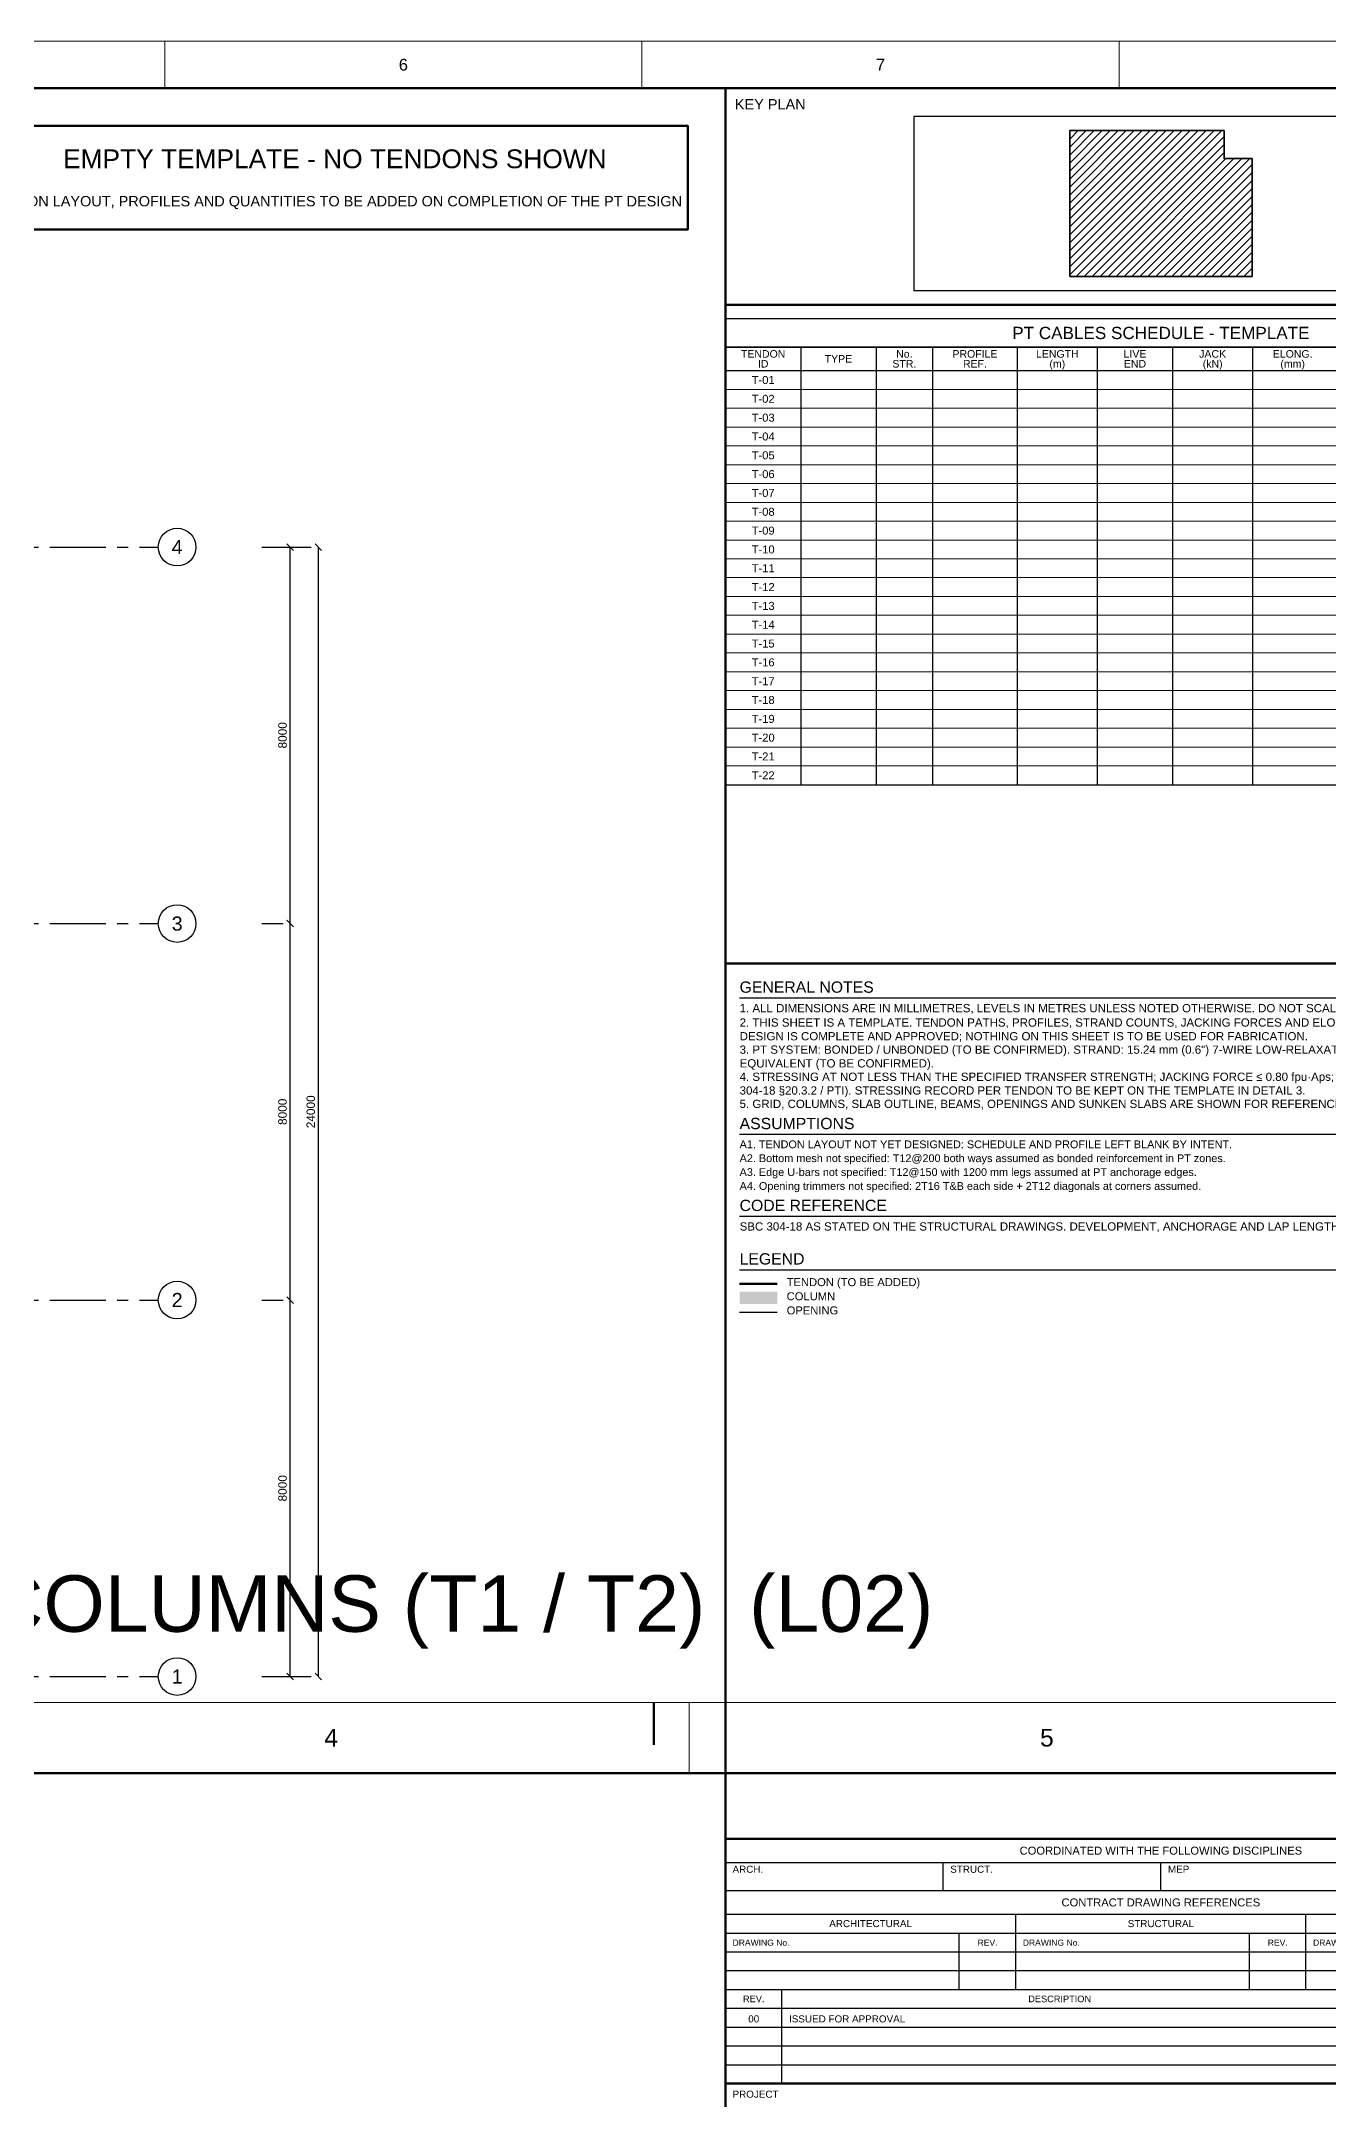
# Model space of a CAD drawing. Header units: millimetres. Extents: x 0 to 396150, y -260000 to 91864.
# Drawn here: x 320061 to 347418, y -49345 to -5600 of the extents above; entities that cross this region are included whole.
import ezdxf
from ezdxf.enums import TextEntityAlignment as Align

# ---------------------------------------------------------------- set-up
doc = ezdxf.new("R2010")
doc.units = ezdxf.units.MM
doc.header["$LTSCALE"] = 37.5
doc.linetypes.add('CENTER', pattern=[50.8, 31.75, -6.35, 6.35, -6.35])
doc.layers.get('0').update_dxf_attribs({"linetype": 'CONTINUOUS'})
for name, color, linetype in [('SPAN-CALLOUT', 3, 'CONTINUOUS'), ('SPAN-COL-HATCH', 8, 'CONTINUOUS'), ('SPAN-DIM', 8, 'CONTINUOUS'), ('SPAN-GRID', 8, 'CENTER'), ('SPAN-GRID-BUBBLE', 8, 'CONTINUOUS'), ('SPAN-HATCH', 8, 'CONTINUOUS'), ('SPAN-OPENING', 6, 'CONTINUOUS'), ('SPAN-SHEET-NOTES', 7, 'CONTINUOUS'), ('SPAN-SHEET-SCHEDULE', 7, 'CONTINUOUS'), ('SPAN-SHEET-SCHEDULE-TEXT', 7, 'CONTINUOUS'), ('SPAN-SHEET-TEXT', 2, 'CONTINUOUS'), ('SPAN-TEXT', 7, 'CONTINUOUS'), ('SPAN-XREF', 7, 'CONTINUOUS')]:
    doc.layers.add(name, color=color, linetype=linetype)
for name, color, linetype, lineweight in [('SPAN-PT-CABLE', 3, 'CONTINUOUS', 50), ('SPAN-SHEET-FRAME', 7, 'CONTINUOUS', 50), ('SPAN-SHEET-TITLE', 7, 'CONTINUOUS', 25), ('SPAN-SLAB-EDGE', 3, 'CONTINUOUS', 35)]:
    doc.layers.add(name, color=color, linetype=linetype, lineweight=lineweight)
doc.styles.get("Standard").update_dxf_attribs({"font": 'arial.ttf'})

# ---------------------------------------------------------------- blocks, each defined once
blk = doc.blocks.new('CABLES_SCHEDULE_EMPTY_TEMPLATE_L01')
at = {"layer": 'SPAN-HATCH'}
h = blk.add_hatch(dxfattribs=at)
h.set_pattern_fill('ANSI31', color=256, scale=37.7953)
h.paths.add_polyline_path([(71912.5, 54400), (75787.5, 54400), (75787.5, 56903.846154), (75191.346154, 56903.846154), (75191.346154, 57500), (71912.5, 57500)])
at = {"layer": 'SPAN-CALLOUT', "lineweight": 50}
blk.add_lwpolyline([(48800, 55400), (63800, 55400), (63800, 57600), (48800, 57600)], close=True, dxfattribs=at)
at = {"layer": 'SPAN-COL-HATCH'}
blk.add_solid([(64900, 32565), (65700, 32565), (64900, 32825), (65700, 32825)], dxfattribs=at)
at = {"layer": 'SPAN-DIM'}
for p, q in [((54750, 48650), (55200, 48650)), ((54750, 48650), (55800, 48650)), ((55420, 48580), (55280, 48720)), ((55350, 40650), (55350, 48650)), ((56020, 48580), (55880, 48720)), ((55950, 24650), (55950, 48650)), ((55420, 40580), (55280, 40720)), ((55420, 40580), (55280, 40720)), ((54750, 40650), (55200, 40650)), ((54750, 40650), (55200, 40650)), ((55350, 32650), (55350, 40650)), ((54750, 32650), (55200, 32650)), ((54750, 32650), (55200, 32650)), ((55420, 32580), (55280, 32720)), ((55420, 32580), (55280, 32720)), ((55350, 24650), (55350, 32650)), ((54750, 24650), (55200, 24650)), ((54750, 24650), (55800, 24650)), ((55420, 24580), (55280, 24720)), ((56020, 24580), (55880, 24720))]:
    blk.add_line(p, q, dxfattribs=at)
at = {"layer": 'SPAN-GRID'}
for p, q in [((14050, 48650), (52550, 48650)), ((14050, 40650), (52550, 40650)), ((14050, 32650), (52550, 32650)), ((14050, 24650), (52550, 24650))]:
    blk.add_line(p, q, dxfattribs=at)
at = {"layer": 'SPAN-GRID-BUBBLE'}
for centre in [(52950, 48650), (52950, 40650), (52950, 32650), (52950, 24650)]:
    blk.add_circle(centre, 400, dxfattribs=at)
at = {"layer": 'SPAN-OPENING'}
blk.add_line((64900, 32395), (65700, 32395), dxfattribs=at)
at = {"layer": 'SPAN-PT-CABLE', "lineweight": 50}
blk.add_line((64900, 32995), (65700, 32995), dxfattribs=at)
at = {"layer": 'SPAN-SHEET-FRAME', "lineweight": 13}
for p, q in [((52687.5, 58400), (52687.5, 59400)), ((62825, 58400), (62825, 59400)), ((72962.5, 58400), (72962.5, 59400))]:
    blk.add_line(p, q, dxfattribs=at)
at = {"layer": 'SPAN-SHEET-FRAME'}
for p, q in [((64600, 1000), (64600, 58400)), ((64600, 53800), (83100, 53800)), ((64600, 39800), (83100, 39800)), ((64600, 21200), (83100, 21200)), ((64600, 16000), (83100, 16000))]:
    blk.add_line(p, q, dxfattribs=at)
at = {"layer": 'SPAN-SHEET-FRAME', "lineweight": 13}
blk.add_lwpolyline([(0, 0), (84100, 0), (84100, 59400), (0, 59400)], close=True, dxfattribs=at)
at = {"layer": 'SPAN-SHEET-FRAME'}
blk.add_lwpolyline([(2000, 1000), (83100, 1000), (83100, 58400), (2000, 58400)], close=True, dxfattribs=at)
at = {"layer": 'SPAN-SHEET-NOTES'}
for p, q in [((64900, 39070), (82800, 39070)), ((64900, 36171.25), (82800, 36171.25)), ((64900, 34431.25), (82800, 34431.25)), ((64900, 33295), (82800, 33295))]:
    blk.add_line(p, q, dxfattribs=at)
at = {"layer": 'SPAN-SHEET-SCHEDULE'}
for p, q in [((64600, 52900), (64600, 43600)), ((66200, 52900), (66200, 43600)), ((67800, 52900), (67800, 43600)), ((69000, 52900), (69000, 43600)), ((70800, 52900), (70800, 43600)), ((72500, 52900), (72500, 43600)), ((74100, 52900), (74100, 43600)), ((75800, 52900), (75800, 43600)), ((64600, 43600), (83100, 43600))]:
    blk.add_line(p, q, dxfattribs=at)
at = {"layer": 'SPAN-SHEET-SCHEDULE', "lineweight": 5}
for p, q in [((64600, 52000), (83100, 52000)), ((64600, 51600), (83100, 51600)), ((64600, 51200), (83100, 51200)), ((64600, 50800), (83100, 50800)), ((64600, 50400), (83100, 50400)), ((64600, 50000), (83100, 50000)), ((64600, 49600), (83100, 49600)), ((64600, 49200), (83100, 49200)), ((64600, 48800), (83100, 48800)), ((64600, 48400), (83100, 48400)), ((64600, 48000), (83100, 48000)), ((64600, 47600), (83100, 47600)), ((64600, 47200), (83100, 47200)), ((64600, 46800), (83100, 46800)), ((64600, 46400), (83100, 46400)), ((64600, 46000), (83100, 46000)), ((64600, 45600), (83100, 45600)), ((64600, 45200), (83100, 45200)), ((64600, 44800), (83100, 44800)), ((64600, 44400), (83100, 44400)), ((64600, 44000), (83100, 44000)), ((64600, 43600), (83100, 43600))]:
    blk.add_line(p, q, dxfattribs=at)
at = {"layer": 'SPAN-SHEET-SCHEDULE'}
for points in [[(64600, 52900), (83100, 52900), (83100, 53500), (64600, 53500)], [(64600, 52400), (83100, 52400), (83100, 52900), (64600, 52900)]]:
    blk.add_lwpolyline(points, close=True, dxfattribs=at)
at = {"layer": 'SPAN-SHEET-TITLE'}
for p, q in [((64600, 20700), (83100, 20700)), ((69225, 20100), (69225, 20700)), ((73850, 20100), (73850, 20700)), ((64600, 20100), (83100, 20100)), ((64600, 19600), (83100, 19600)), ((70766.666667, 19200), (70766.666667, 19600)), ((76933.333333, 19200), (76933.333333, 19600)), ((64600, 19200), (83100, 19200)), ((69566.666667, 18800), (69566.666667, 19200)), ((70766.666667, 18800), (70766.666667, 19200)), ((75733.333333, 18800), (75733.333333, 19200)), ((76933.333333, 18800), (76933.333333, 19200)), ((64600, 18800), (83100, 18800)), ((64600, 18400), (83100, 18400)), ((69566.666667, 18400), (69566.666667, 18800)), ((69566.666667, 18000), (69566.666667, 18400)), ((70766.666667, 18400), (70766.666667, 18800)), ((70766.666667, 18000), (70766.666667, 18400)), ((75733.333333, 18400), (75733.333333, 18800)), ((75733.333333, 18000), (75733.333333, 18400)), ((76933.333333, 18400), (76933.333333, 18800)), ((76933.333333, 18000), (76933.333333, 18400)), ((64600, 18000), (83100, 18000)), ((65800, 17600), (65800, 18000)), ((64600, 17600), (83100, 17600)), ((65800, 17200), (65800, 17600)), ((64600, 17200), (83100, 17200)), ((65800, 16800), (65800, 17200)), ((64600, 16800), (83100, 16800)), ((65800, 16400), (65800, 16800)), ((64600, 16400), (83100, 16400)), ((65800, 16000), (65800, 16400)), ((64600, 16000), (83100, 16000))]:
    blk.add_line(p, q, dxfattribs=at)
blk.add_lwpolyline([(68600, 54100), (79100, 54100), (79100, 57800), (68600, 57800)], close=True, dxfattribs=at)
at = {"layer": 'SPAN-SHEET-TITLE', "lineweight": 50}
blk.add_lwpolyline([(64600, 1000), (83100, 1000), (83100, 16000), (64600, 16000)], close=True, dxfattribs=at)
at = {"layer": 'SPAN-SLAB-EDGE'}
blk.add_lwpolyline([(71912.5, 54400), (75787.5, 54400), (75787.5, 56903.846154), (75191.346154, 56903.846154), (75191.346154, 57500), (71912.5, 57500)], close=True, dxfattribs=at)
at = {"layer": 'SPAN-CALLOUT'}
for s, height, p in [('EMPTY TEMPLATE - NO TENDONS SHOWN', 400, (56300, 56900)), ('TENDON LAYOUT, PROFILES AND QUANTITIES TO BE ADDED ON COMPLETION OF THE PT DESIGN', 220, (56300, 56000))]:
    blk.add_text(s, height=height, dxfattribs=at).set_placement(p, align=Align.MIDDLE_CENTER)
at = {"layer": 'SPAN-DIM'}
for s, p in [('8000', (55278, 44650)), ('8000', (55278, 36650)), ('24000', (55878, 36650)), ('8000', (55278, 28650))]:
    blk.add_text(s, height=180, rotation=90, dxfattribs=at).set_placement(p, align=Align.CENTER)
at = {"layer": 'SPAN-SHEET-FRAME'}
for s, p in [('6', (57756.25, 58900)), ('7', (67893.75, 58900))]:
    blk.add_text(s, height=250, dxfattribs=at).set_placement(p, align=Align.MIDDLE_CENTER)
at = {"layer": 'SPAN-SHEET-NOTES'}
for s, p in [('TENDON (TO BE ADDED)', (65900, 32945)), ('COLUMN', (65900, 32645)), ('OPENING', (65900, 32345))]:
    blk.add_text(s, height=170, dxfattribs=at).set_placement(p)
at = {"layer": 'SPAN-SHEET-NOTES', "width": 17800, "attachment_point": 1}
for s, insert, char_height in [('1. ALL DIMENSIONS ARE IN MILLIMETRES, LEVELS IN METRES UNLESS NOTED OTHERWISE. DO NOT SCALE; FOLLOW THE WRITTEN DIMENSIONS.', (64900, 38940), 175), ('2. THIS SHEET IS A TEMPLATE. TENDON PATHS, PROFILES, STRAND COUNTS, JACKING FORCES AND ELONGATIONS WILL BE ADDED AFTER THE PT DESIGN IS COMPLETE AND APPROVED; NOTHING ON THIS SHEET IS TO BE USED FOR FABRICATION.', (64900, 38635), 175), ('3. PT SYSTEM: BONDED / UNBONDED (TO BE CONFIRMED). STRAND: 15.24 mm (0.6") 7-WIRE LOW-RELAXATION, fpu = 1860 MPa, ASTM A416 / SASO EQUIVALENT (TO BE CONFIRMED).', (64900, 38058.75), 175), ('4. STRESSING AT NOT LESS THAN THE SPECIFIED TRANSFER STRENGTH; JACKING FORCE ≤ 0.80 fpu·Aps; ELONGATION TOLERANCE ±7 % (SBC 304-18 §20.3.2 / PTI). STRESSING RECORD PER TENDON TO BE KEPT ON THE TEMPLATE IN DETAIL 3.', (64900, 37482.5), 175), ('5. GRID, COLUMNS, SLAB OUTLINE, BEAMS, OPENINGS AND SUNKEN SLABS ARE SHOWN FOR REFERENCE ONLY, AS READ FROM THE G.A.', (64900, 36906.25), 175), ('A1. TENDON LAYOUT NOT YET DESIGNED: SCHEDULE AND PROFILE LEFT BLANK BY INTENT.', (64900, 36041.25), 165), ('A2. Bottom mesh not specified: T12@200 both ways assumed as bonded reinforcement in PT zones.', (64900, 35746.25), 165), ('A3. Edge U-bars not specified: T12@150 with 1200 mm legs assumed at PT anchorage edges.', (64900, 35451.25), 165), ('A4. Opening trimmers not specified: 2T16 T&B each side + 2T12 diagonals at corners assumed.', (64900, 35156.25), 165), ('SBC 304-18 AS STATED ON THE STRUCTURAL DRAWINGS. DEVELOPMENT, ANCHORAGE AND LAP LENGTHS PER SBC 304-18 CHAPTER 25 (ACI 318-14 BASIS).', (64900, 34301.25), 175)]:
    blk.add_mtext(s, dxfattribs=dict(at, insert=insert, char_height=char_height))
at = {"layer": 'SPAN-SHEET-SCHEDULE-TEXT'}
for s, height, p in [('TENDON', 160, (65400, 52755)), ('ID', 160, (65400, 52545)), ('TYPE', 160, (67000, 52650)), ('STR.', 160, (68400, 52545)), ('No.', 160, (68400, 52755)), ('PROFILE', 160, (69900, 52755)), ('REF.', 160, (69900, 52545)), ('LENGTH', 160, (71650, 52755)), ('(m)', 160, (71650, 52545)), ('LIVE', 160, (73300, 52755)), ('END', 160, (73300, 52545)), ('JACK', 160, (74950, 52755)), ('(kN)', 160, (74950, 52545)), ('ELONG.', 160, (76650, 52755)), ('(mm)', 160, (76650, 52545)), ('T-01', 170, (65400, 52200)), ('T-02', 170, (65400, 51800)), ('T-03', 170, (65400, 51400)), ('T-04', 170, (65400, 51000)), ('T-05', 170, (65400, 50600)), ('T-06', 170, (65400, 50200)), ('T-07', 170, (65400, 49800)), ('T-08', 170, (65400, 49400)), ('T-09', 170, (65400, 49000)), ('T-10', 170, (65400, 48600)), ('T-11', 170, (65400, 48200)), ('T-12', 170, (65400, 47800)), ('T-13', 170, (65400, 47400)), ('T-14', 170, (65400, 47000)), ('T-15', 170, (65400, 46600)), ('T-16', 170, (65400, 46200)), ('T-17', 170, (65400, 45800)), ('T-18', 170, (65400, 45400)), ('T-19', 170, (65400, 45000)), ('T-20', 170, (65400, 44600)), ('T-21', 170, (65400, 44200)), ('T-22', 170, (65400, 43800))]:
    blk.add_text(s, height=height, dxfattribs=at).set_placement(p, align=Align.MIDDLE_CENTER)
at = {"layer": 'SPAN-SHEET-TEXT'}
blk.add_text('PT CABLES SCHEDULE - TEMPLATE', height=260, dxfattribs=at).set_placement((73850, 53200), align=Align.MIDDLE_CENTER)
for s, height, p in [('GENERAL NOTES', 240, (64900, 39180)), ('ASSUMPTIONS', 240, (64900, 36281.25)), ('CODE REFERENCE', 240, (64900, 34541.25)), ('LEGEND', 240, (64900, 33405)), ('ISSUED FOR APPROVAL', 150, (65950, 17300))]:
    blk.add_text(s, height=height, dxfattribs=at).set_placement(p)
blk.add_text('00', height=150, dxfattribs=at).set_placement((65200, 17300), align=Align.CENTER)
at = {"layer": 'SPAN-SHEET-TITLE'}
for s, height, p in [('KEY PLAN', 220, (64800, 57950)), ('ARCH.', 150, (64750, 20480)), ('STRUCT.', 150, (69375, 20480)), ('MEP', 150, (74000, 20480)), ('DRAWING No.', 130, (64750, 18930)), ('DRAWING No.', 130, (70916.666667, 18930)), ('DRAWING No.', 130, (77083.333333, 18930)), ('PROJECT', 150, (64750, 15700))]:
    blk.add_text(s, height=height, dxfattribs=at).set_placement(p)
for s, height, p in [('COORDINATED WITH THE FOLLOWING DISCIPLINES', 170, (73850, 20950)), ('CONTRACT DRAWING REFERENCES', 170, (73850, 19850)), ('ARCHITECTURAL', 150, (67683.333333, 19400)), ('STRUCTURAL', 150, (73850, 19400)), ('REV.', 140, (65200, 17800)), ('DESCRIPTION', 140, (71700, 17800))]:
    blk.add_text(s, height=height, dxfattribs=at).set_placement(p, align=Align.MIDDLE_CENTER)
for p in [(70166.666667, 18930), (76333.333333, 18930)]:
    blk.add_text('REV.', height=130, dxfattribs=at).set_placement(p, align=Align.CENTER)
at = {"layer": 'SPAN-TEXT'}
for s, p in [('4', (52950, 48650)), ('3', (52950, 40650)), ('2', (52950, 32650)), ('1', (52950, 24650))]:
    blk.add_text(s, height=300, dxfattribs=at).set_placement(p, align=Align.MIDDLE_CENTER)
blk = doc.blocks.new('FRAMING_REBAR_ADDITIONAL_AT_COLUMNS_L02')
at = {"layer": 'SPAN-SHEET-FRAME'}
blk.add_line((63075, 89100), (63075, 88200), dxfattribs=at)
at = {"layer": 'SPAN-SHEET-FRAME', "lineweight": 13}
blk.add_line((63825, 87600), (63825, 89100), dxfattribs=at)
blk.add_lwpolyline([(0, 0), (126150, 0), (126150, 89100), (0, 89100)], close=True, dxfattribs=at)
at = {"layer": 'SPAN-SHEET-FRAME'}
blk.add_lwpolyline([(3000, 1500), (124650, 1500), (124650, 87600), (3000, 87600)], close=True, dxfattribs=at)
for s, p in [('4', (56221.875, 88350)), ('5', (71428.125, 88350))]:
    blk.add_text(s, height=375, dxfattribs=at).set_placement(p, align=Align.MIDDLE_CENTER)

msp = doc.modelspace()

# ---------------------------------------------------------------- block references
for name, p in [('CABLES_SCHEDULE_EMPTY_TEMPLATE_L01', (270000, -65000)), ('FRAMING_REBAR_ADDITIONAL_AT_COLUMNS_L02', (270000, -130000))]:
    msp.add_blockref(name, p)

# ---------------------------------------------------------------- texts
at = {"layer": 'SPAN-XREF'}
msp.add_text('SPAN-SD-L02-03  ADDITIONAL TOP REINFORCEMENT OVER COLUMNS (T1 / T2)  (L02)', height=1200, dxfattribs=at).set_placement((270000, -39400))

doc.saveas('drawing.dxf')
